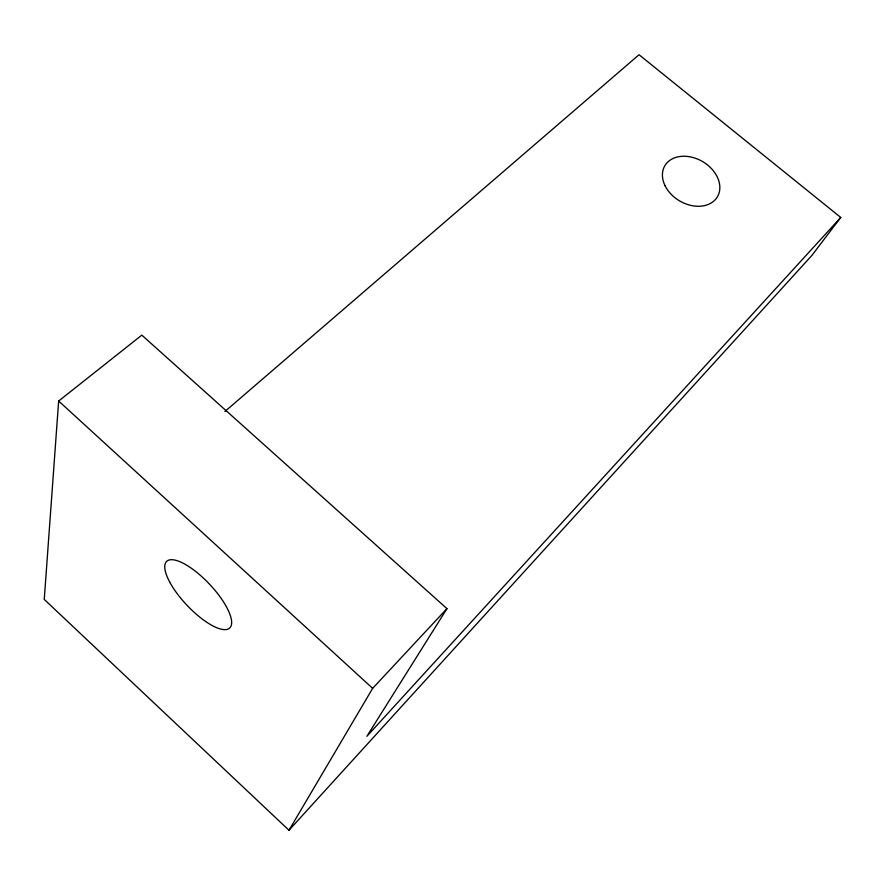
<?xml version="1.0" encoding="UTF-8"?>
<svg xmlns="http://www.w3.org/2000/svg" width="885" height="885" viewBox="0 0 885 885"><rect width="100%" height="100%" fill="white"/><g stroke="black" fill="none" stroke-linecap="round" stroke-linejoin="round"><path stroke-width="1.33" d="M840.75 217.445L366.866 736.309L446.947 608.637L141.821 335.127L58.653 401.027L44.25 599.422L288.975 830.263L811.822 255.511L840.75 217.445L639.036 54.737L224.912 411.492M288.975 830.263L372.651 688.353L446.947 608.637M58.653 401.027L372.651 688.353M665.155 185.894A30.521 22.778 30.6 0 0 714.726 200.231A30.521 22.778 30.6 0 0 693.508 157.652A30.521 22.778 30.6 0 0 665.155 185.894M169.643 581.932A45.887 15.443 46.6 0 0 227.567 629.246A45.887 15.443 46.6 0 0 197.333 572.783A45.887 15.443 46.6 0 0 169.643 581.932"/></g></svg>
